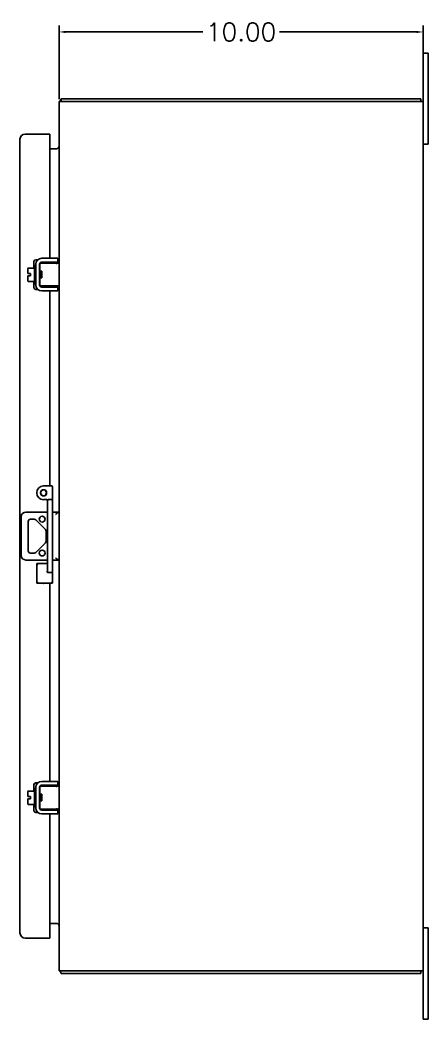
# Model space of a CAD drawing. Header units: inches. Extents: x -27.5 to 46.3, y -7.6 to 44.7.
# Drawn here: x 35.07 to 46.28, y 5.96 to 33.37 of the extents above; entities that cross this region are included whole.
import ezdxf

# ---------------------------------------------------------------- set-up
doc = ezdxf.new("R2010")
doc.units = ezdxf.units.IN
doc.header["$MEASUREMENT"] = 0
doc.styles.get("Standard").update_dxf_attribs({"font": 'romans.shx'})
doc.dimstyles.get("Standard").update_dxf_attribs({"dimtxt": 0.18, "dimasz": 0.18, "dimexe": 0.18, "dimexo": 0.0625, "dimgap": 0.09, "dimtad": 0, "dimtih": 1, "dimtoh": 1, "dimdec": 4, "dimzin": 0, "dimdsep": 46, "dimtxsty": 'Standard', "dimcen": 0.09, "dimadec": 0, "dimazin": 0, "dimtfac": 1, "dimtdec": 4, "dimtofl": 0, "dimtmove": 0, "dimatfit": 3, "dimfxl": 1, "dimtolj": 1, "dimtzin": 0, "dimarcsym": 0})

# ---------------------------------------------------------------- blocks, each defined once
blk = doc.blocks.new('RIGHT SIDE')
for p, q in [((40.891, 1.027), (40.891, 27.527)), ((40.891, 27.527), (41.026, 27.527)), ((41.026, 25.027), (41.026, 27.527)), ((30.891, 21.764), (30.891, 26.202)), ((30.891, 26.202), (40.891, 26.202)), ((30.954, 26.202), (30.954, 26.277)), ((30.954, 26.277), (40.828, 26.277)), ((40.828, 26.202), (40.828, 26.277)), ((29.963, 25.308), (30.643, 25.308)), ((30.643, 25.233), (30.628, 25.233)), ((30.643, 25.233), (30.643, 25.308)), ((30.643, 25.218), (30.643, 21.898)), ((29.818, 3.39), (29.818, 25.163)), ((40.891, 25.027), (41.026, 25.027)), ((30.643, 24.902), (30.821, 24.902)), ((30.202, 21.632), (30.202, 21.808)), ((30.214, 21.695), (30.214, 21.208)), ((30.224, 21.705), (30.244, 21.705)), ((30.252, 21.858), (30.308, 21.858)), ((30.254, 21.766), (30.254, 21.138)), ((30.254, 21.766), (30.257, 21.766)), ((30.358, 21.742), (30.358, 21.57)), ((30.358, 21.734), (30.358, 21.169)), ((30.362, 21.569), (30.362, 21.754)), ((30.372, 21.764), (30.891, 21.764)), ((30.418, 21.898), (30.858, 21.898)), ((30.858, 21.794), (30.418, 21.794)), ((30.643, 21.794), (30.643, 21.764)), ((30.858, 21.794), (30.858, 21.898)), ((30.891, 21.139), (30.891, 21.764)), ((30.039, 21.486), (30.039, 21.622)), ((30.039, 21.486), (30.107, 21.486)), ((30.039, 21.272), (30.039, 21.418)), ((30.039, 21.418), (30.107, 21.418)), ((30.049, 21.632), (30.214, 21.632)), ((30.107, 21.418), (30.107, 21.486)), ((30.362, 21.563), (30.358, 21.571)), ((30.365, 21.475), (30.364, 21.496)), ((30.368, 21.422), (30.365, 21.475)), ((30.37, 21.401), (30.368, 21.422)), ((30.422, 21.544), (30.372, 21.544)), ((30.38, 21.532), (30.373, 21.544)), ((30.385, 21.544), (30.379, 21.535)), ((30.39, 21.464), (30.389, 21.48)), ((30.393, 21.44), (30.39, 21.464)), ((30.394, 21.424), (30.393, 21.44)), ((30.415, 21.475), (30.414, 21.496)), ((30.418, 21.432), (30.415, 21.475)), ((30.419, 21.411), (30.418, 21.432)), ((30.422, 21.544), (30.422, 21.359)), ((30.049, 21.262), (30.214, 21.262)), ((30.202, 21.096), (30.202, 21.262)), ((30.224, 21.198), (30.244, 21.198)), ((30.254, 21.138), (30.257, 21.138)), ((30.358, 21.362), (30.365, 21.351)), ((30.358, 21.361), (30.358, 21.162)), ((30.362, 21.149), (30.362, 21.334)), ((30.422, 21.359), (30.372, 21.359)), ((30.891, 21.139), (30.372, 21.139)), ((30.398, 21.359), (30.404, 21.369)), ((30.403, 21.371), (30.41, 21.359)), ((30.418, 21.109), (30.858, 21.109)), ((30.643, 21.139), (30.643, 21.109)), ((30.819, 21.147), (30.811, 21.149)), ((30.858, 21.109), (30.858, 21.005)), ((30.891, 7.414), (30.891, 21.139)), ((30.308, 21.046), (30.252, 21.046)), ((30.418, 21.005), (30.858, 21.005)), ((30.643, 21.005), (30.643, 15.652)), ((30.686, 15.652), (30.466, 15.652)), ((30.716, 12.989), (30.716, 15.622)), ((30.546, 15.277), (30.466, 15.277)), ((30.576, 13.307), (30.576, 15.247)), ((30.606, 15.277), (30.686, 15.277)), ((29.855, 13.746), (29.855, 14.808)), ((29.98, 14.933), (30.576, 14.933)), ((30.716, 14.933), (30.891, 14.933)), ((30.81, 14.883), (30.798, 14.873)), ((30.046, 14.679), (30.046, 13.874)), ((30.208, 14.742), (30.109, 14.742)), ((30.518, 14.458), (30.252, 14.724)), ((30.536, 14.14), (30.536, 14.413)), ((30.252, 13.83), (30.518, 14.096)), ((30.109, 13.812), (30.208, 13.812)), ((30.576, 13.621), (29.98, 13.621)), ((30.278, 13.527), (30.278, 12.989)), ((30.278, 13.527), (30.576, 13.527)), ((30.891, 13.621), (30.716, 13.621)), ((30.598, 13.277), (30.686, 13.277)), ((30.716, 12.989), (30.278, 12.989)), ((30.643, 12.989), (30.643, 7.548)), ((30.202, 7.282), (30.202, 7.458)), ((30.252, 7.508), (30.308, 7.508)), ((30.254, 7.416), (30.257, 7.416)), ((30.254, 7.416), (30.254, 6.788)), ((30.362, 7.219), (30.362, 7.404)), ((30.372, 7.414), (30.891, 7.414)), ((30.418, 7.548), (30.858, 7.548)), ((30.858, 7.444), (30.418, 7.444)), ((30.643, 7.444), (30.643, 7.414)), ((30.858, 7.444), (30.858, 7.548)), ((30.891, 6.789), (30.891, 7.414)), ((30.039, 7.136), (30.039, 7.272)), ((30.039, 7.136), (30.107, 7.136)), ((30.049, 7.282), (30.214, 7.282)), ((30.107, 7.068), (30.107, 7.136)), ((30.214, 7.345), (30.214, 6.858)), ((30.224, 7.355), (30.244, 7.355)), ((30.358, 7.392), (30.358, 7.22)), ((30.358, 7.384), (30.358, 6.819)), ((30.362, 7.213), (30.358, 7.221)), ((30.365, 7.125), (30.364, 7.146)), ((30.422, 7.194), (30.372, 7.194)), ((30.38, 7.182), (30.373, 7.194)), ((30.385, 7.194), (30.379, 7.185)), ((30.39, 7.114), (30.389, 7.13)), ((30.415, 7.125), (30.414, 7.146)), ((30.422, 7.194), (30.422, 7.009)), ((30.039, 7.068), (30.107, 7.068)), ((30.039, 6.922), (30.039, 7.068)), ((30.049, 6.912), (30.214, 6.912)), ((30.202, 6.746), (30.202, 6.912)), ((30.358, 7.012), (30.365, 7.001)), ((30.358, 7.011), (30.358, 6.812)), ((30.362, 6.799), (30.362, 6.984)), ((30.368, 7.072), (30.365, 7.125)), ((30.37, 7.051), (30.368, 7.072)), ((30.422, 7.009), (30.372, 7.009)), ((30.393, 7.09), (30.39, 7.114)), ((30.394, 7.074), (30.393, 7.09)), ((30.398, 7.009), (30.404, 7.019)), ((30.403, 7.021), (30.41, 7.009)), ((30.418, 7.082), (30.415, 7.125)), ((30.419, 7.061), (30.418, 7.082)), ((30.224, 6.848), (30.244, 6.848)), ((30.308, 6.696), (30.252, 6.696)), ((30.254, 6.788), (30.257, 6.788)), ((30.891, 6.789), (30.372, 6.789)), ((30.418, 6.759), (30.858, 6.759)), ((30.418, 6.655), (30.858, 6.655)), ((30.643, 6.789), (30.643, 6.759)), ((30.643, 6.655), (30.643, 3.336)), ((30.819, 6.797), (30.811, 6.799)), ((30.858, 6.759), (30.858, 6.655)), ((30.891, 2.352), (30.891, 6.789)), ((30.821, 3.652), (30.643, 3.652)), ((30.628, 3.32), (30.643, 3.32)), ((30.643, 3.32), (30.643, 3.245)), ((40.891, 3.527), (41.026, 3.527)), ((41.026, 1.027), (41.026, 3.527)), ((29.963, 3.245), (30.643, 3.245)), ((30.891, 2.352), (40.891, 2.352)), ((30.942, 2.3), (30.944, 2.293)), ((40.828, 2.277), (30.954, 2.277)), ((40.828, 2.352), (40.828, 2.277)), ((40.891, 1.027), (41.026, 1.027))]:
    blk.add_line(p, q)
for points in [[(30.933, 26.234), (30.934, 26.235), (30.935, 26.236), (30.936, 26.238), (30.937, 26.24), (30.938, 26.242), (30.939, 26.244), (30.94, 26.246), (30.941, 26.249), (30.942, 26.251), (30.942, 26.253), (30.944, 26.26)], [(30.944, 26.26), (30.945, 26.263), (30.945, 26.265), (30.946, 26.266), (30.947, 26.268), (30.947, 26.27), (30.948, 26.271), (30.948, 26.272), (30.949, 26.274), (30.95, 26.274), (30.951, 26.275), (30.951, 26.276), (30.952, 26.276), (30.953, 26.277), (30.954, 26.277), (30.954, 26.277)], [(30.811, 21.754), (30.819, 21.757), (30.822, 21.758), (30.825, 21.759), (30.828, 21.76), (30.831, 21.761), (30.834, 21.762), (30.837, 21.762), (30.839, 21.763), (30.842, 21.763), (30.844, 21.764), (30.846, 21.764), (30.848, 21.764), (30.85, 21.764)], [(30.364, 21.496), (30.363, 21.506), (30.362, 21.516), (30.361, 21.525), (30.361, 21.534), (30.36, 21.541), (30.359, 21.549), (30.359, 21.555), (30.358, 21.561), (30.358, 21.561)], [(30.362, 21.569), (30.362, 21.567), (30.362, 21.566), (30.362, 21.564), (30.362, 21.563), (30.363, 21.561), (30.363, 21.56), (30.363, 21.558), (30.363, 21.557), (30.364, 21.556), (30.364, 21.555), (30.364, 21.553), (30.365, 21.552), (30.365, 21.551), (30.366, 21.55), (30.366, 21.549), (30.367, 21.548), (30.367, 21.548), (30.368, 21.547), (30.368, 21.546), (30.369, 21.546), (30.37, 21.545), (30.37, 21.545), (30.371, 21.544), (30.372, 21.544)], [(30.373, 21.359), (30.373, 21.365), (30.372, 21.373), (30.371, 21.382), (30.37, 21.392), (30.37, 21.401)], [(30.389, 21.48), (30.388, 21.487), (30.387, 21.495), (30.386, 21.501), (30.385, 21.507), (30.385, 21.513), (30.384, 21.518), (30.383, 21.523), (30.382, 21.526), (30.382, 21.529), (30.381, 21.531), (30.38, 21.532)], [(30.403, 21.371), (30.402, 21.372), (30.401, 21.375), (30.401, 21.378), (30.4, 21.381), (30.399, 21.386), (30.398, 21.391), (30.397, 21.397), (30.397, 21.403), (30.396, 21.409), (30.395, 21.417), (30.394, 21.424)], [(30.414, 21.496), (30.413, 21.506), (30.412, 21.516), (30.411, 21.525), (30.411, 21.534), (30.41, 21.542), (30.41, 21.544)], [(30.422, 21.372), (30.422, 21.373), (30.421, 21.382), (30.42, 21.391), (30.42, 21.401), (30.419, 21.411)], [(30.372, 21.359), (30.371, 21.359), (30.37, 21.359), (30.37, 21.359), (30.369, 21.358), (30.368, 21.358), (30.368, 21.357), (30.367, 21.356), (30.367, 21.355), (30.366, 21.354), (30.366, 21.354), (30.365, 21.353), (30.365, 21.352), (30.365, 21.35), (30.364, 21.349), (30.364, 21.348), (30.363, 21.347), (30.363, 21.346), (30.363, 21.344), (30.363, 21.343), (30.362, 21.341), (30.362, 21.34), (30.362, 21.338), (30.362, 21.336), (30.362, 21.334)], [(30.85, 21.139), (30.848, 21.139), (30.846, 21.14), (30.844, 21.14), (30.842, 21.14), (30.839, 21.141), (30.837, 21.141), (30.834, 21.142), (30.831, 21.143), (30.828, 21.144), (30.825, 21.145), (30.822, 21.146), (30.819, 21.147)], [(30.885, 14.933), (30.882, 14.932), (30.878, 14.931), (30.873, 14.929), (30.869, 14.926), (30.864, 14.923), (30.858, 14.919), (30.853, 14.915), (30.847, 14.911), (30.841, 14.907), (30.835, 14.902), (30.829, 14.898), (30.823, 14.893), (30.816, 14.888), (30.81, 14.883)], [(30.278, 13.527), (30.279, 13.527), (30.279, 13.526), (30.28, 13.525), (30.3, 13.506)], [(30.3, 13.506), (30.304, 13.501), (30.308, 13.497)], [(30.816, 13.666), (30.804, 13.676), (30.798, 13.681)], [(30.885, 13.621), (30.882, 13.621), (30.878, 13.623), (30.873, 13.625), (30.869, 13.627), (30.864, 13.631), (30.858, 13.634), (30.853, 13.638), (30.847, 13.642), (30.841, 13.647), (30.835, 13.651), (30.829, 13.656), (30.823, 13.661), (30.816, 13.666)], [(30.546, 13.307), (30.553, 13.3), (30.559, 13.294), (30.566, 13.289), (30.572, 13.285), (30.579, 13.281), (30.585, 13.279), (30.592, 13.277), (30.598, 13.277)], [(30.278, 12.989), (30.279, 12.99), (30.279, 12.99), (30.28, 12.991), (30.3, 13.011)], [(30.3, 13.011), (30.304, 13.015), (30.308, 13.019)], [(30.695, 13.011), (30.69, 13.015), (30.686, 13.019)], [(30.716, 12.989), (30.716, 12.99), (30.715, 12.99), (30.714, 12.991), (30.695, 13.011)], [(30.811, 7.404), (30.819, 7.407), (30.822, 7.408), (30.825, 7.409), (30.828, 7.41), (30.831, 7.411), (30.834, 7.412), (30.837, 7.412), (30.839, 7.413), (30.842, 7.413), (30.844, 7.414), (30.846, 7.414), (30.848, 7.414), (30.85, 7.414)], [(30.364, 7.146), (30.363, 7.156), (30.362, 7.166), (30.361, 7.175), (30.361, 7.184), (30.36, 7.191), (30.359, 7.199), (30.359, 7.205), (30.358, 7.211), (30.358, 7.211)], [(30.362, 7.219), (30.362, 7.217), (30.362, 7.216), (30.362, 7.214), (30.362, 7.213), (30.363, 7.211), (30.363, 7.21), (30.363, 7.208), (30.363, 7.207), (30.364, 7.206), (30.364, 7.205), (30.364, 7.203), (30.365, 7.202), (30.365, 7.201), (30.366, 7.2), (30.366, 7.199), (30.367, 7.198), (30.367, 7.198), (30.368, 7.197), (30.368, 7.196), (30.369, 7.196), (30.37, 7.195), (30.37, 7.195), (30.371, 7.194), (30.372, 7.194)], [(30.389, 7.13), (30.388, 7.137), (30.387, 7.145), (30.386, 7.151), (30.385, 7.157), (30.385, 7.163), (30.384, 7.168), (30.383, 7.173), (30.382, 7.176), (30.382, 7.179), (30.381, 7.181), (30.38, 7.182)], [(30.414, 7.146), (30.413, 7.156), (30.412, 7.166), (30.411, 7.175), (30.411, 7.184), (30.41, 7.192), (30.41, 7.194)], [(30.372, 7.009), (30.371, 7.009), (30.37, 7.009), (30.37, 7.009), (30.369, 7.008), (30.368, 7.008), (30.368, 7.007), (30.367, 7.006), (30.367, 7.005), (30.366, 7.004), (30.366, 7.004), (30.365, 7.003), (30.365, 7.002), (30.365, 7), (30.364, 6.999), (30.364, 6.998), (30.363, 6.997), (30.363, 6.996), (30.363, 6.994), (30.363, 6.993), (30.362, 6.991), (30.362, 6.99), (30.362, 6.988), (30.362, 6.986), (30.362, 6.984)], [(30.373, 7.009), (30.373, 7.015), (30.372, 7.023), (30.371, 7.032), (30.37, 7.042), (30.37, 7.051)], [(30.403, 7.021), (30.402, 7.022), (30.401, 7.025), (30.401, 7.028), (30.4, 7.031), (30.399, 7.036), (30.398, 7.041), (30.397, 7.047), (30.397, 7.053), (30.396, 7.059), (30.395, 7.067), (30.394, 7.074)], [(30.422, 7.022), (30.422, 7.023), (30.421, 7.032), (30.42, 7.041), (30.42, 7.051), (30.419, 7.061)], [(30.85, 6.789), (30.848, 6.789), (30.846, 6.79), (30.844, 6.79), (30.842, 6.79), (30.839, 6.791), (30.837, 6.791), (30.834, 6.792), (30.831, 6.793), (30.828, 6.794), (30.825, 6.795), (30.822, 6.796), (30.819, 6.797)], [(30.933, 2.32), (30.934, 2.319), (30.935, 2.317), (30.936, 2.316), (30.937, 2.314), (30.938, 2.312), (30.939, 2.31), (30.94, 2.307), (30.941, 2.305), (30.942, 2.303), (30.942, 2.3)], [(30.944, 2.293), (30.945, 2.291), (30.945, 2.289), (30.946, 2.287), (30.947, 2.286), (30.947, 2.284), (30.948, 2.282), (30.948, 2.281), (30.949, 2.28), (30.95, 2.279), (30.951, 2.278), (30.951, 2.278), (30.952, 2.277), (30.953, 2.277), (30.954, 2.277), (30.954, 2.277)]]:
    blk.add_lwpolyline(points)
for centre, radius in [((30.466, 15.464), 0.085), ((30.466, 15.464), 0.08), ((30.427, 14.742), 0.08), ((30.427, 13.812), 0.08)]:
    blk.add_circle(centre, radius)
for centre, radius, start, end in [((31.036, 26.132), 0.145, 135.3986, 151.1263), ((29.963, 25.163), 0.145, 90, 180), ((30.628, 25.218), 0.0156, 0, 90), ((30.821, 24.972), 0.07, 270, 0), ((30.252, 21.808), 0.05, 90, 180), ((30.224, 21.695), 0.01, 90, 180), ((30.244, 21.695), 0.01, 0, 90), ((30.418, 21.734), 0.164, 90, 180), ((30.308, 21.808), 0.05, 87.7549, 90), ((30.418, 21.734), 0.06, 90, 180), ((30.372, 21.754), 0.01, 90, 144.8477), ((30.049, 21.622), 0.01, 90, 180), ((30.049, 21.272), 0.01, 180, 270), ((30.224, 21.208), 0.01, 180, 270), ((30.244, 21.208), 0.01, 270, 0), ((30.418, 21.169), 0.164, 180, 270), ((30.418, 21.169), 0.06, 180, 270), ((30.372, 21.149), 0.01, 214.8438, 270), ((30.252, 21.096), 0.05, 180, 270), ((30.308, 21.096), 0.05, 270, 272.2451), ((30.466, 15.464), 0.188, 90, 270), ((30.686, 15.622), 0.03, 0, 90), ((30.546, 15.247), 0.03, 359.9987, 89.9934), ((30.606, 15.247), 0.03, 90, 180), ((30.686, 15.247), 0.03, 0, 90), ((29.98, 14.808), 0.125, 90, 180), ((30.109, 14.679), 0.0625, 90, 180), ((30.208, 14.679), 0.0625, 45, 90), ((30.474, 14.413), 0.0625, 0, 45), ((30.474, 14.14), 0.0625, 315, 0), ((29.98, 13.746), 0.125, 180, 270), ((30.109, 13.874), 0.0625, 180, 270), ((30.208, 13.874), 0.0625, 270, 315), ((30.606, 13.307), 0.03, 180, 270), ((30.686, 13.307), 0.03, 270, 0), ((30.466, 13.089), 0.109, 246.599, 293.401), ((30.252, 7.458), 0.05, 90, 180), ((30.418, 7.384), 0.164, 90, 180), ((30.308, 7.458), 0.05, 87.7549, 90), ((30.418, 7.384), 0.06, 90, 180), ((30.372, 7.404), 0.01, 90, 144.8477), ((30.049, 7.272), 0.01, 90, 180), ((30.224, 7.345), 0.01, 90, 180), ((30.244, 7.345), 0.01, 0, 90), ((30.049, 6.922), 0.01, 180, 270), ((30.224, 6.858), 0.01, 180, 270), ((30.244, 6.858), 0.01, 270, 0), ((30.252, 6.746), 0.05, 180, 270), ((30.418, 6.819), 0.164, 180, 270), ((30.308, 6.746), 0.05, 270, 272.2451), ((30.418, 6.819), 0.06, 180, 270), ((30.372, 6.799), 0.01, 180, 189.0225), ((30.372, 6.799), 0.01, 214.7076, 270), ((30.821, 3.582), 0.07, 0, 90), ((29.963, 3.39), 0.145, 180, 270), ((30.628, 3.336), 0.0156, 270, 0), ((31.036, 2.422), 0.145, 208.8737, 224.6014)]:
    blk.add_arc(centre, radius, start, end)
blk = doc.blocks.new('*D45')
at = {"color": 0, "lineweight": -2, "transparency": 16777216}
for p, q in [((36.142, 31.202), (36.142, 33.226)), ((46.142, 31.202), (46.142, 33.226)), ((36.322, 33.046), (40.088, 33.046)), ((45.962, 33.046), (42.197, 33.046))]:
    blk.add_line(p, q, dxfattribs=at)
at = {"color": 0, "transparency": 16777216}
for points in [[(36.322, 33.076), (36.322, 33.016), (36.142, 33.046)], [(45.962, 33.076), (45.962, 33.016), (46.142, 33.046)]]:
    blk.add_solid(points, dxfattribs=at)
at = {"layer": 'Defpoints', "color": 0, "transparency": 16777216}
for p in [(46.142, 33.046), (36.142, 31.139), (46.142, 31.139)]:
    blk.add_point(p, dxfattribs=at)
at = {"color": 0, "transparency": 16777216, "insert": (41.142, 33.046), "char_height": 0.5, "attachment_point": 5}
blk.add_mtext('\\A1;10.00', dxfattribs=at)

msp = doc.modelspace()

# ---------------------------------------------------------------- block references
msp.add_blockref('RIGHT SIDE', (5.251, 4.937))

# ---------------------------------------------------------------- dimensions: what is measured, and where the dimension line sits
dim = msp.add_linear_dim(base=(46.142, 33.046), p1=(36.142, 31.139), p2=(46.142, 31.139), dimstyle='Standard', override={"dimtxt": 0.5, "dimdec": 2})
dim.commit()
dim.dimension.update_dxf_attribs({"geometry": '*D45', "text_midpoint": (41.142, 33.046)})

doc.saveas('drawing.dxf')
